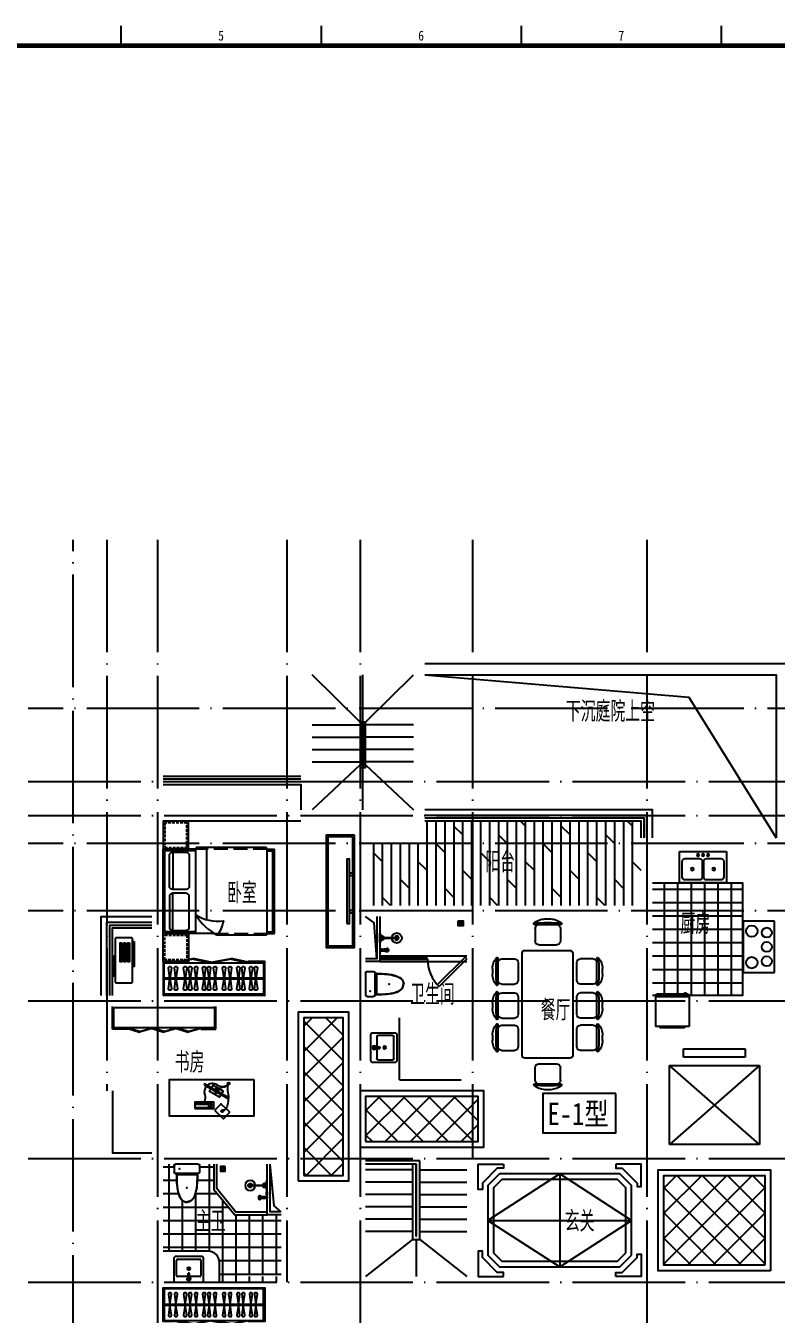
# Model space of a CAD drawing. Extents: x 921942 to 1159542, y -958603 to -790785.
# Drawn here: x 1114447 to 1127790, y -856001 to -833093 of the extents above; entities that cross this region are included whole.
import ezdxf
from ezdxf.enums import TextEntityAlignment as Align

# ---------------------------------------------------------------- set-up
doc = ezdxf.new("R2010")
doc.units = 0
doc.header["$LTSCALE"] = 1000
doc.header["$MEASUREMENT"] = 0
doc.linetypes.add('DASH', pattern=[0.35, 0.25, -0.1])
doc.linetypes.add('DOTE', pattern=[2.42, 2, -0.2, 0.02, -0.2])
doc.layers.get('0').update_dxf_attribs({"linetype": 'CONTINUOUS'})
for name, color, linetype in [('BALCONY', 6, 'CONTINUOUS'), ('DOTE', 1, 'DOTE'), ('PUB_TEXT', 7, 'CONTINUOUS'), ('STAIR', 2, 'CONTINUOUS'), ('TT', 7, 'CONTINUOUS'), ('WINDOW', 4, 'CONTINUOUS'), ('厨卫', 8, 'CONTINUOUS'), ('图框', 255, 'CONTINUOUS'), ('家具', 8, 'CONTINUOUS'), ('平面填充', 250, 'CONTINUOUS'), ('庭院', 94, 'CONTINUOUS'), ('看线', 2, 'CONTINUOUS'), ('空调', 8, 'CONTINUOUS'), ('管道', 8, 'CONTINUOUS'), ('造型墙', 55, 'CONTINUOUS'), ('阳台', 6, 'CONTINUOUS'), ('面积线', 3, 'CONTINUOUS')]:
    doc.layers.add(name, color=color, linetype=linetype)
doc.styles.get("Standard").update_dxf_attribs({"font": 'GBENOR', "bigfont": 'GBCBIG'})
doc.styles.add('TKZ1', font='SIMHEI.TTF', dxfattribs={"width": 0.7})
doc.styles.add('黑体', font='SIMHEI.TTF', dxfattribs={"width": 0.8})

# ---------------------------------------------------------------- blocks, each defined once
blk = doc.blocks.new('图框2')
at = {"layer": '图框', "color": 0}
for p, q in [((22650, 58900), (22650, 58400)), ((27688, 58900), (27688, 58400)), ((32725, 58900), (32725, 58400)), ((37762, 58900), (37762, 58400))]:
    blk.add_line(p, q, dxfattribs=at)
at = {"layer": '图框', "color": 0, "const_width": 120}
blk.add_lwpolyline([(83100, 58400), (2500, 58400), (2500, 1000), (83100, 1000)], close=True, dxfattribs=at)
at = {"layer": '图框', "color": 0, "style": 'TKZ1', "width": 0.85}
for s, p in [('5', (25169, 58650)), ('6', (30206, 58650)), ('7', (35244, 58650))]:
    blk.add_text(s, height=250, dxfattribs=at).set_placement(p, align=Align.MIDDLE)
blk = doc.blocks.new('sderg fhfgjghj')
at = {"layer": '家具'}
blk.add_line((934, 186), (934, 206), dxfattribs=at)
at = {"layer": '家具', "color": 8}
for p, q in [((-553, -83), (1212, -84)), ((-553, -103), (1212, -104))]:
    blk.add_line(p, q, dxfattribs=at)
at = {"layer": '家具'}
for points in [[(-388, 196), (-40, 259), (-39, 250), (-386, 187)], [(276, 196), (-40, 259), (-42, 250), (274, 187)], [(278, 196), (640, 259), (642, 249), (280, 186)], [(934, 196), (640, 259), (638, 249), (932, 186)]]:
    blk.add_lwpolyline(points, close=True, dxfattribs=at)
for points in [[(-390, 187), (-390, 207), (-573, 207), (-573, -393), (1232, -394), (1232, 206), (934, 206)], [(-388, 187), (934, 186), (1212, 186), (1212, -374), (-553, -373), (-553, 187), (-388, 187)]]:
    blk.add_lwpolyline(points, dxfattribs=at)
at = {"layer": '家具', "color": 8}
for points in [[(-479, -280), (-452, -93), (-479, 93, -0.459921), (-459, 117), (-445, 117, -0.459921), (-425, 93), (-452, -93), (-425, -280, -0.459921), (-445, -303), (-459, -303, -0.459921)], [(-372, -280), (-346, -93), (-372, 93, -0.459921), (-353, 117), (-338, 117, -0.459921), (-319, 93), (-346, -93), (-319, -280, -0.459921), (-338, -303), (-353, -303, -0.459921)], [(-209, -280), (-182, -93), (-209, 93, -0.459921), (-189, 117), (-175, 117, -0.459921), (-155, 93), (-182, -93), (-155, -280, -0.459921), (-175, -303), (-189, -303, -0.459921)], [(-120, -280), (-93, -93), (-120, 93, -0.459921), (-100, 117), (-86, 117, -0.459921), (-66, 93), (-93, -93), (-66, -280, -0.459921), (-86, -303), (-100, -303, -0.459921)], [(-13, -280), (13, -93), (-13, 93, -0.459921), (6, 117), (21, 117, -0.459921), (40, 93), (13, -93), (40, -280, -0.459921), (21, -303), (6, -303, -0.459921)], [(128, -280), (155, -93), (128, 93, -0.459921), (148, 117), (162, 117, -0.459921), (182, 93), (155, -93), (182, -280, -0.459921), (162, -303), (148, -303, -0.459921)], [(217, -280), (244, -93), (217, 93, -0.459921), (236, 117), (251, 117, -0.459921), (270, 93), (244, -93), (270, -280, -0.459921), (251, -303), (236, -303, -0.459921)], [(323, -280), (350, -93), (323, 93, -0.459921), (343, 117), (357, 117, -0.459921), (377, 93), (350, -93), (377, -280, -0.459921), (357, -303), (343, -303, -0.459921)], [(483, -280), (510, -93), (483, 93, -0.459921), (503, 117), (518, 117, -0.459921), (537, 93), (510, -93), (537, -280, -0.459921), (518, -303), (503, -303, -0.459921)], [(590, -280), (617, -93), (590, 93, -0.459921), (610, 117), (624, 117, -0.459921), (644, 93), (617, -93), (644, -280, -0.459921), (624, -303), (610, -303, -0.459921)], [(737, -280), (764, -93), (737, 93, -0.459921), (757, 117), (771, 117, -0.459921), (791, 93), (764, -93), (791, -280, -0.459921), (771, -303), (757, -303, -0.459921)], [(826, -280), (852, -93), (826, 93, -0.459921), (845, 117), (860, 117, -0.459921), (879, 93), (852, -93), (879, -280, -0.459921), (860, -303), (845, -303, -0.459921)], [(961, -280), (988, -93), (961, 93, -0.459921), (981, 117), (995, 117, -0.459921), (1015, 93), (988, -93), (1015, -280, -0.459921), (995, -303), (981, -303, -0.459921)], [(1049, -280), (1076, -93), (1049, 93, -0.459921), (1069, 117), (1083, 117, -0.459921), (1103, 93), (1076, -93), (1103, -280, -0.459921), (1083, -303), (1069, -303, -0.459921)]]:
    blk.add_lwpolyline(points, format="xyb", close=True, dxfattribs=at)
blk = doc.blocks.new('asfdgfhgfh')
at = {"layer": '厨卫', "lineweight": -3}
for p, q in [((-222, -50), (-222, -125)), ((-222, -72), (-192, -72)), ((-192, -50), (-192, -125)), ((-12, -37), (-12, -27)), ((4, -42), (4, -315)), ((14, -315), (14, -42)), ((31, -37), (31, -27))]:
    blk.add_line(p, q, dxfattribs=at)
at = {"layer": '厨卫', "color": 8}
for p, q in [((-6, -37), (-6, -27)), ((24, -34), (24, -27))]:
    blk.add_line(p, q, dxfattribs=at)
at = {"layer": '厨卫', "lineweight": -3}
for points in [[(-195, -40), (-195, -12), (-219, -12), (-219, -40)], [(-1, -27), (-46, -27), (-76, -22), (-76, -12)], [(-76, -12), (94, -12), (94, -22), (64, -27), (19, -27)], [(-19, -61), (-29, -61), (-29, -57), (-19, -57)], [(4, -82), (-19, -82), (-19, -37), (-6, -37)], [(24, -37), (37, -37), (37, -82), (14, -82)], [(37, -57), (47, -57), (47, -61), (37, -61)]]:
    blk.add_lwpolyline(points, dxfattribs=at)
for points in [[(-162, -12), (-162, -22), (-106, -22), (-106, -12)], [(40, -12), (40, -22), (-22, -22), (-22, -12)]]:
    blk.add_lwpolyline(points, close=True, dxfattribs=at)
at = {"layer": '厨卫', "color": 8}
for points in [[(4, -62), (-6, -62), (-6, -34), (-1, -34)], [(19, -34), (24, -34), (24, -62), (14, -62)]]:
    blk.add_lwpolyline(points, dxfattribs=at)
blk.add_lwpolyline([(19, -22), (19, -42), (-1, -42), (-1, -22)], close=True, dxfattribs=at)
for centre, radius in [((-207, -50), 15), ((-207, -99), 15), ((9, -315), 5)]:
    blk.add_circle(centre, radius, dxfattribs=at)
at = {"layer": '厨卫', "lineweight": -3}
blk.add_circle((9, -315), 89.5, dxfattribs=at)
for centre, start, end in [((-239, -119), 286.4181, 340.3267), ((-175, -119), 199.6733, 253.5819)]:
    blk.add_arc(centre, 17.7, start, end, dxfattribs=at)
at = {"layer": '厨卫', "color": 8}
for centre, radius, start, end in [((-207, -50), 17, 133.3359, 208.0725), ((-207, -99), 17, 151.9275, 28.0725), ((-207, -50), 17, 331.9275, 46.6641), ((9, -315), 35, 98.2132, 81.7868), ((9, -315), 9, 123.749, 56.251)]:
    blk.add_arc(centre, radius, start, end, dxfattribs=at)
at = {"layer": '厨卫', "lineweight": -3, "extrusion": (0, 0, -1)}
for centre, major_axis, ratio, start_param, end_param in [((-207, -147), (33.6, 0), 0.612909, -0.37962, 3.521213), ((-207, -138), (31.4, 0), 0.47884, -1.072899, 4.214492)]:
    blk.add_ellipse(centre, major_axis=major_axis, ratio=ratio, start_param=start_param, end_param=end_param, dxfattribs=at)
blk = doc.blocks.new('aswfdgdfh')
at = {"layer": '厨卫'}
blk.add_lwpolyline([(43, -43), (43, 43), (-43, 43), (-43, -43)], close=True, dxfattribs=at)
at = {"layer": '厨卫', "color": 8}
for points in [[(-33, 0), (-33, 1), (-17, 1), (-17, 0)], [(-24, 23), (-22, 24), (-11, 13), (-13, 12)], [(0, 33), (1, 33), (1, 17), (0, 17)], [(23, 24), (24, 22), (13, 11), (12, 13)], [(33, 0), (33, -1), (17, -1), (17, 0)], [(-23, -24), (-24, -22), (-13, -11), (-12, -13)], [(0, -33), (-1, -33), (-1, -17), (0, -17)], [(24, -23), (22, -24), (11, -13), (13, -12)]]:
    blk.add_lwpolyline(points, close=True, dxfattribs=at)
blk.add_circle((0, 0), 36.6, dxfattribs=at)
blk = doc.blocks.new('asfdgfh')
at = {"layer": '厨卫', "ltscale": 100}
for p, q in [((-266, -207, 0), (-266, -92, 0)), ((159, -67, 0), (-241, -67, 0)), ((145, -40, 0), (-228, -40, 0)), ((184, -207, 0), (184, -92, 0)), ((159, -232, 0), (-241, -232, 0))]:
    blk.add_line(p, q, dxfattribs=at)
for centre, radius, start, end in [((-241, -92, 0), 25, 90, 180), ((-241, -207, 0), 25, 180, 270), ((-261, -39, 0), 33.7, 303.6157, 10.847), ((178, -39, 0), 33.9, 169.3113, 235.1347), ((159, -92, 0), 25, 0, 90), ((159, -207, 0), 25, 270, 0)]:
    blk.add_arc(centre, radius, start, end, dxfattribs=at)
for points, knots in [([(-227, -33, 0), (-227, 85, 0), (-226, 243, 0), (-137, 424, 0), (-69, 441, 0), (-41, 448, 0)], [0, 0, 0, 0, 355.24272, 473.249847, 556.576042, 556.576042, 556.576042, 556.576042]), ([(-222, -41, 0), (-222, -2, 0), (-222, 29, 0), (-220, 90, 0), (-219, 121, 0), (-213, 182, 0), (-208, 213, 0), (-198, 258, 0), (-194, 273, 0), (-187, 296, 0), (-184, 303, 0), (-180, 315, 0), (-179, 319, 0), (-176, 326, 0), (-174, 330, 0), (-170, 341, 0), (-167, 348, 0), (-160, 363, 0), (-156, 369, 0), (-148, 382, 0), (-143, 389, 0), (-134, 400, 0), (-129, 405, 0), (-121, 412, 0), (-118, 414, 0), (-112, 418, 0), (-109, 420, 0), (-102, 423, 0), (-99, 425, 0), (-92, 428, 0), (-89, 429, 0), (-78, 433, 0), (-71, 435, 0), (-56, 440, 0), (-48, 441, 0), (-40, 443, 0)], [0, 0, 0, 0, 92.762674, 92.762674, 185.525347, 185.525347, 278.288021, 278.288021, 324.669358, 324.669358, 347.860026, 347.860026, 359.45536, 359.45536, 371.050694, 371.050694, 394.241363, 394.241363, 417.432031, 417.432031, 440.6227, 440.6227, 463.813368, 463.813368, 475.408702, 475.408702, 487.004036, 487.004036, 498.599371, 498.599371, 510.194705, 510.194705, 533.385373, 533.385373, 556.576042, 556.576042, 556.576042, 556.576042]), ([(140, -40, 0), (140, -2, 0), (139, 29, 0), (138, 90, 0), (136, 121, 0), (130, 182, 0), (125, 213, 0), (115, 258, 0), (111, 273, 0), (104, 296, 0), (101, 303, 0), (97, 315, 0), (96, 319, 0), (93, 326, 0), (92, 330, 0), (87, 341, 0), (84, 348, 0), (77, 363, 0), (73, 369, 0), (65, 382, 0), (61, 389, 0), (51, 400, 0), (46, 405, 0), (38, 412, 0), (35, 414, 0), (29, 418, 0), (26, 420, 0), (20, 423, 0), (16, 425, 0), (10, 428, 0), (6, 429, 0), (-4, 433, 0), (-12, 435, 0), (-27, 440, 0), (-35, 441, 0), (-43, 443, 0)], [0, 0, 0, 0, 92.762674, 92.762674, 185.525347, 185.525347, 278.288021, 278.288021, 324.669358, 324.669358, 347.860026, 347.860026, 359.45536, 359.45536, 371.050694, 371.050694, 394.241363, 394.241363, 417.432031, 417.432031, 440.6227, 440.6227, 463.813368, 463.813368, 475.408702, 475.408702, 487.004036, 487.004036, 498.599371, 498.599371, 510.194705, 510.194705, 533.385373, 533.385373, 556.576042, 556.576042, 556.576042, 556.576042]), ([(145, -33, 0), (144, 85, 0), (143, 243, 0), (54, 424, 0), (-13, 441, 0), (-41, 448, 0)], [0, 0, 0, 0, 355.24272, 473.249847, 556.576042, 556.576042, 556.576042, 556.576042])]:
    blk.add_open_spline(points, degree=3, knots=knots, dxfattribs=at)
at = {"layer": '厨卫'}
for p in [(-42, 189, 0), (-171, -149, 0)]:
    blk.add_point(p, dxfattribs=at)
blk = doc.blocks.new('dfdsf')
at = {"layer": '家具'}
for p, q in [((-6119, -27345), (-6119, -27726)), ((-5626, -27307), (-6081, -27307)), ((-5588, -27726), (-5588, -27345)), ((-6081, -27765), (-5626, -27765))]:
    blk.add_line(p, q, dxfattribs=at)
at = {"layer": '家具', "color": 8}
for p, q in [((-6068, -27695), (-6068, -27428)), ((-6049, -27409), (-5869, -27409)), ((-5872, -27364), (-5886, -27364)), ((-5867, -27351), (-5876, -27341)), ((-5867, -27377), (-5876, -27387)), ((-5870, -27392), (-5866, -27466)), ((-5866, -27466), (-5841, -27466)), ((-5854, -27345), (-5854, -27332)), ((-5854, -27383), (-5854, -27396)), ((-5837, -27392), (-5841, -27466)), ((-5831, -27341), (-5840, -27350)), ((-5831, -27387), (-5840, -27377)), ((-5838, -27409), (-5658, -27409)), ((-5835, -27364), (-5821, -27364)), ((-5639, -27428), (-5639, -27695)), ((-5658, -27714), (-6049, -27714))]:
    blk.add_line(p, q, dxfattribs=at)
for centre, radius in [((-5854, -27364), 32.3), ((-5854, -27364), 18.8), ((-5855, -27549), 25.4), ((-5855, -27549), 16)]:
    blk.add_circle(centre, radius, dxfattribs=at)
at = {"layer": '家具'}
for centre, start, end in [((-6081, -27345), 90, 180), ((-5626, -27345), 0, 90), ((-6081, -27726), 180, 270), ((-5626, -27726), 270, 0)]:
    blk.add_arc(centre, 38.1, start, end, dxfattribs=at)
at = {"layer": '家具', "color": 8}
for centre, start, end in [((-6049, -27428), 90, 180), ((-5658, -27428), 0, 90), ((-6049, -27695), 180, 270), ((-5658, -27695), 270, 0)]:
    blk.add_arc(centre, 19.1, start, end, dxfattribs=at)
blk = doc.blocks.new('dgfgf')
at = {"layer": '家具'}
blk.add_lwpolyline([(7597, -62676), (7147, -62676), (7147, -63176), (7597, -63176), (7597, -62676), (7517, -62676)], dxfattribs=at)
at = {"layer": '家具', "color": 251, "linetype": 'DASH', "ltscale": 0.2}
blk.add_lwpolyline([(7567, -62706), (7177, -62706), (7177, -63146), (7567, -63146)], close=True, dxfattribs=at)
blk = doc.blocks.new('A$C72813290')
at = {"layer": '家具'}
for p, q in [((579, 2000), (0, 2000)), ((0, 500), (0, 2000)), ((30, 530), (30, 1970)), ((579, 1970), (30, 1970)), ((170, 1945), (170, 1283)), ((579, 500), (579, 2010)), ((1830, 2030), (599, 2030)), ((779, 753), (779, 2030)), ((1850, 500), (1850, 2000)), ((1850, 2000), (1980, 2000)), ((1850, 1970), (1950, 1970)), ((1950, 530), (1950, 1970)), ((1980, 500), (1980, 2000)), ((170, 555), (170, 1217)), ((912, 500), (0, 500)), ((579, 530), (30, 530)), ((1830, 470), (967, 470)), ((1850, 530), (1950, 530)), ((1850, 500), (1980, 500))]:
    blk.add_line(p, q, dxfattribs=at)
at = {"layer": '家具', "linetype": 'DASH'}
for p, q in [((1850, 2000), (579, 2000)), ((912, 500), (1850, 500))]:
    blk.add_line(p, q, dxfattribs=at)
at = {"layer": '家具'}
for points in [[(170, 1945), (405, 1945, -0.414214), (465, 1885), (465, 1343, -0.414214), (405, 1283), (170, 1283, -0.414214), (110, 1343), (110, 1885, -0.414214)], [(170, 555), (405, 555, 0.414214), (465, 615), (465, 1157, 0.414214), (405, 1217), (170, 1217, 0.414214), (110, 1157), (110, 615, 0.414214)]]:
    blk.add_lwpolyline(points, format="xyb", close=True, dxfattribs=at)
blk.add_lwpolyline([(579, 833, 0.180302), (1071, 725, -0.088637), (967, 470, 28871.271551)], format="xyb", dxfattribs=at)
for centre, radius, start, end in [((599, 2010), 20, 90, 180), ((1819, 2001), 30.7, 357.6884, 69.6917), ((1392, 1313), 944, 210.6075, 243.2773), ((1819, 499), 30.7, 290.3566, 2.3152)]:
    blk.add_arc(centre, radius, start, end, dxfattribs=at)
blk.add_blockref('dgfgf', (-7147, 65176), dxfattribs=at)
at = {"layer": '家具', "xscale": -1, "rotation": 180}
blk.add_blockref('dgfgf', (-7147, -62676), dxfattribs=at)
blk = doc.blocks.new('A$C2FB07499')
at = {"layer": '家具', "ltscale": 0.5}
blk.add_lwpolyline([(500, 0), (0, 0), (0, 2000), (500, 2000)], close=True, dxfattribs=at)
at = {"layer": '家具', "color": 251, "ltscale": 40}
for points in [[(470, 30), (30, 30), (30, 1970), (470, 1970)], [(368, 1572), (415, 1572), (415, 428), (368, 428)], [(415, 1381), (480, 1381), (480, 1343), (415, 1343)], [(415, 717), (480, 717), (480, 679), (415, 679)]]:
    blk.add_lwpolyline(points, close=True, dxfattribs=at)
blk = doc.blocks.new('DR2045')
at = {"color": 0, "linetype": 'ByBlock'}
for p, q in [((0, 0), (-1.06, -1.06)), ((0, 0), (16.97, -16.97)), ((-1.06, -1.06), (15.91, -18.03))]:
    blk.add_line(p, q, dxfattribs=at)
blk.add_arc((0, 0), 24, 270, 315, dxfattribs=at)
blk = doc.blocks.new('A$C6F030B8F')
for p, q in [((93, 1709), (553, 1709)), ((98, 1641), (98, 1416)), ((273, 1809), (373, 1809)), ((548, 1641), (548, 1416)), ((701, 1709), (1161, 1709)), ((706, 1641), (706, 1416)), ((882, 1809), (981, 1809)), ((1156, 1641), (1156, 1416)), ((1274, 1709), (1734, 1709)), ((1279, 1641), (1279, 1416)), ((1454, 1809), (1553, 1809)), ((1729, 1641), (1729, 1416)), ((-50, 1229), (-50, 429)), ((1816, 1279), (0, 1279)), ((166, 1349), (481, 1349)), ((774, 1349), (1089, 1349)), ((1346, 1349), (1661, 1349)), ((1866, 429), (1866, 1229)), ((-510, 1055), (-510, 595)), ((-442, 1050), (-217, 1050)), ((-150, 982), (-150, 667)), ((1965, 982), (1965, 667)), ((2258, 1050), (2033, 1050)), ((2325, 1055), (2325, 595)), ((-610, 875), (-610, 775)), ((2425, 875), (2425, 775)), ((-442, 600), (-217, 600)), ((2258, 600), (2033, 600)), ((0, 379), (1816, 379)), ((98, 17), (98, 242)), ((481, 310), (166, 310)), ((548, 17), (548, 242)), ((706, 17), (706, 242)), ((1089, 310), (774, 310)), ((1156, 17), (1156, 242)), ((1279, 17), (1279, 242)), ((1661, 310), (1346, 310)), ((1729, 17), (1729, 242)), ((553, -50), (93, -50)), ((373, -150), (273, -150)), ((1161, -50), (701, -50)), ((981, -150), (882, -150)), ((1734, -50), (1274, -50)), ((1553, -150), (1454, -150))]:
    blk.add_line(p, q)
for centre, radius, start, end in [((84, 1725), 10, 130.7265, 202.67), ((93, 1729), 20, 202.67, 270), ((283, 1493), 316, 91.7651, 130.7265), ((323, -969), 2713, 84.8023, 95.1977), ((166, 1641), 67.5, 90, 180), ((363, 1493), 316, 49.2735, 88.2349), ((481, 1641), 67.5, 0, 90), ((553, 1729), 20, 270, 337.33), ((562, 1725), 10, 337.33, 49.2735), ((692, 1725), 10, 130.7265, 202.67), ((701, 1729), 20, 202.67, 270), ((892, 1493), 316, 91.7651, 130.7265), ((931, -969), 2713, 84.8023, 95.1977), ((774, 1641), 67.5, 90, 180), ((971, 1493), 316, 49.2735, 88.2349), ((1089, 1641), 67.5, 0, 90), ((1161, 1729), 20, 270, 337.33), ((1171, 1725), 10, 337.33, 49.2735), ((1265, 1725), 10, 130.7265, 202.67), ((1274, 1729), 20, 202.67, 270), ((1464, 1493), 316, 91.7651, 130.7265), ((1504, -969), 2713, 84.8023, 95.1977), ((1346, 1641), 67.5, 90, 180), ((1544, 1493), 316, 49.2735, 88.2349), ((1661, 1641), 67.5, 0, 90), ((1734, 1729), 20, 270, 337.33), ((1743, 1725), 10, 337.33, 49.2735), ((166, 1416), 67.5, 180, 270), ((481, 1416), 67.5, 270, 0), ((774, 1416), 67.5, 180, 270), ((1089, 1416), 67.5, 270, 0), ((1346, 1416), 67.5, 180, 270), ((1661, 1416), 67.5, 270, 0), ((0, 1229), 50, 90, 180), ((1816, 1229), 50, 0, 90), ((-294, 865), 316, 139.2735, 178.2349), ((2168, 825), 2713, 174.8023, 185.1977), ((-526, 1064), 10, 67.33, 139.2735), ((-530, 1055), 20, 0, 67.33), ((-442, 982), 67.5, 90, 180), ((-217, 982), 67.5, 0, 90), ((2033, 982), 67.5, 90, 180), ((2258, 982), 67.5, 0, 90), ((2345, 1055), 20, 112.67, 180), ((2341, 1064), 10, 40.7265, 112.67), ((2110, 865), 316, 1.7651, 40.7265), ((-353, 825), 2713, 354.8023, 5.1977), ((-294, 785), 316, 181.7651, 220.7265), ((2110, 785), 316, 319.2735, 358.2349), ((-526, 586), 10, 220.7265, 292.67), ((-530, 595), 20, 292.67, 0), ((-442, 667), 67.5, 180, 270), ((-217, 667), 67.5, 270, 0), ((2033, 667), 67.5, 180, 270), ((2258, 667), 67.5, 270, 0), ((2345, 595), 20, 180, 247.33), ((2341, 586), 10, 247.33, 319.2735), ((0, 429), 50, 180, 270), ((166, 242), 67.5, 90, 180), ((481, 242), 67.5, 0, 90), ((774, 242), 67.5, 90, 180), ((1089, 242), 67.5, 0, 90), ((1346, 242), 67.5, 90, 180), ((1661, 242), 67.5, 0, 90), ((1816, 429), 50, 270, 0), ((166, 17), 67.5, 180, 270), ((481, 17), 67.5, 270, 0), ((774, 17), 67.5, 180, 270), ((1089, 17), 67.5, 270, 0), ((1346, 17), 67.5, 180, 270), ((1661, 17), 67.5, 270, 0), ((84, -66), 10, 157.33, 229.2735), ((93, -70), 20, 90, 157.33), ((283, 165), 316, 229.2735, 268.2349), ((323, 2628), 2713, 264.8023, 275.1977), ((363, 165), 316, 271.7651, 310.7265), ((553, -70), 20, 22.67, 90), ((562, -66), 10, 310.7265, 22.67), ((692, -66), 10, 157.33, 229.2735), ((701, -70), 20, 90, 157.33), ((892, 165), 316, 229.2735, 268.2349), ((931, 2628), 2713, 264.8023, 275.1977), ((971, 165), 316, 271.7651, 310.7265), ((1161, -70), 20, 22.67, 90), ((1171, -66), 10, 310.7265, 22.67), ((1274, -70), 20, 90, 157.33), ((1265, -66), 10, 157.33, 229.2735), ((1464, 165), 316, 229.2735, 268.2349), ((1504, 2628), 2713, 264.8023, 275.1977), ((1544, 165), 316, 271.7651, 310.7265), ((1734, -70), 20, 22.67, 90), ((1743, -66), 10, 310.7265, 22.67)]:
    blk.add_arc(centre, radius, start, end)
blk = doc.blocks.new('aswqdfrsgfh')
at = {"layer": '厨卫', "linetype": 'ByBlock'}
for p, q in [((-513, 299), (-513, -260)), ((401, 299), (-513, 299)), ((401, -260), (401, 299)), ((-513, -260), (401, -260))]:
    blk.add_line(p, q, dxfattribs=at)
for centre, radius in [((-310, 159), 88.9), ((-56, 159), 88.9), ((198, 159), 88.9), ((-336, -108), 102), ((223, -108), 102)]:
    blk.add_circle(centre, radius, dxfattribs=at)
blk = doc.blocks.new('wasfsdgdfh')
at = {"layer": '厨卫', "linetype": 'ByBlock'}
for p, q in [((-317, 406), (241, 406)), ((-317, -432), (-317, 406)), ((-190, 51), (-190, 305)), ((-140, 356), (140, 356)), ((190, 305), (190, 51)), ((241, 406), (241, -432)), ((140, 0), (-140, 0)), ((-190, -330), (-190, -76)), ((-140, -25), (140, -25)), ((190, -76), (190, -330)), ((241, -432), (-317, -432)), ((140, -381), (-140, -381))]:
    blk.add_line(p, q, dxfattribs=at)
at = {"layer": '厨卫', "linetype": 'ByBlock', "extrusion": (0, 0, -1)}
for centre, major_axis, start_param, end_param in [((-140, 305), (0.1, 50.8), 4.711206, 6.282002), ((140, 305), (-0.1, 50.8), 0.001187, 1.571983), ((-254, 76), (-13.5, 13.5), 3.926991, 10.210176), ((-254, -13), (-13.5, 13.5), 3.926991, 10.210176), ((-140, 51), (-0.1, 50.8), 3.142779, 4.713576), ((0, 178), (-18, 18), 3.926991, 10.210176), ((140, 51), (0.1, 50.8), 1.569613, 3.140409), ((-254, -102), (-13.5, 13.5), 3.926991, 10.210176), ((-140, -76), (0.1, 50.8), 4.711206, 6.282002), ((0, -203), (-18, 18), 3.926991, 10.210176), ((140, -76), (-0.1, 50.8), 0.001187, 1.571983), ((-140, -330), (-0.1, 50.8), 3.142779, 4.713576), ((140, -330), (0.1, 50.8), 1.569613, 3.140409)]:
    blk.add_ellipse(centre, major_axis=major_axis, ratio=1, start_param=start_param, end_param=end_param, dxfattribs=at)
blk = doc.blocks.new('safdgfhgj')
at = {"layer": '家具'}
for p, q in [((-827, -219), (-827, 181)), ((990, 161), (-807, 161)), ((-807, -219), (-807, 161)), ((990, -219), (990, 181)), ((1010, -219), (1010, 181)), ((-556, -219), (-827, -219)), ((-556, -199), (-807, -199)), ((-556, -199), (-556, -219)), ((742, -199), (-556, -199)), ((742, -219), (1010, -219))]:
    blk.add_line(p, q, dxfattribs=at)
for points in [[(-556, -209), (-347, -272), (-345, -262), (-554, -199)], [(-124, -209), (-347, -272), (-348, -262), (-125, -199)], [(-124, -209), (86, -272), (88, -262), (-122, -199)], [(309, -209), (86, -272), (84, -262), (307, -199)], [(309, -209), (519, -272), (520, -262), (311, -199)], [(742, -209), (519, -272), (517, -262), (740, -199)]]:
    blk.add_lwpolyline(points, close=True, dxfattribs=at)
blk.add_lwpolyline([(990, -199), (742, -199), (742, -219)], dxfattribs=at)
blk = doc.blocks.new('空调机')
at = {"layer": '空调', "color": 8}
for p, q in [((2416486, -275315), (2416486, -275325)), ((2416849, -275305), (2416496, -275305)), ((2416859, -275325), (2416859, -275315))]:
    blk.add_line(p, q, dxfattribs=at)
blk.add_lwpolyline([(2416186, -275325), (2416946, -275325, -0.414214), (2416966, -275345), (2416966, -275615, -0.414214), (2416946, -275635), (2416186, -275635, -0.414214), (2416166, -275615), (2416166, -275345, -0.414214)], format="xyb", close=True, dxfattribs=at)
for points in [[(2416256, -275445), (2416592, -275445), (2416592, -275416), (2416256, -275416)], [(2416256, -275511), (2416592, -275511), (2416592, -275482), (2416256, -275482)], [(2416256, -275577), (2416592, -275577), (2416592, -275548), (2416256, -275548)], [(2416235, -275664), (2416675, -275664), (2416675, -275649), (2416235, -275649)]]:
    blk.add_lwpolyline(points, close=True, dxfattribs=at)
for centre, start, end in [((2416496, -275315), 90, 180), ((2416849, -275315), 0, 90)]:
    blk.add_arc(centre, 10, start, end, dxfattribs=at)
blk = doc.blocks.new('monitor')
at = {"layer": '家具'}
for p, q in [((1213982, -498635), (1213982, -498650)), ((1214012, -498635), (1214012, -498650))]:
    blk.add_line(p, q, dxfattribs=at)
for points in [[(1213797, -498665), (1214197, -498665), (1214197, -498650), (1213797, -498650)], [(1213982, -498635), (1214012, -498635), (1214012, -498620), (1213982, -498620)], [(1213987, -498635), (1214007, -498635), (1214007, -498650), (1213987, -498650)]]:
    blk.add_lwpolyline(points, close=True, dxfattribs=at)
for points in [[(1214082, -498650), (1214082, -498605), (1213912, -498605), (1213912, -498650)], [(1214082, -498665), (1214082, -498710), (1213912, -498710), (1213912, -498665)]]:
    blk.add_lwpolyline(points, dxfattribs=at)
for start, end in [(120, 180), (210, 330), (0, 60)]:
    blk.add_arc((1213997, -498650), 30, start, end, dxfattribs=at)
blk = doc.blocks.new('keyborad')
at = {"layer": '家具'}
for points in [[(1214046, -499984), (1214325, -499984), (1214325, -499891), (1214046, -499891)], [(1214055, -499905), (1214247, -499905), (1214247, -499912), (1214055, -499912)], [(1214252, -499905), (1214283, -499905), (1214283, -499912), (1214252, -499912)], [(1214055, -499920), (1214247, -499920), (1214247, -499977), (1214055, -499977)], [(1214252, -499920), (1214283, -499920), (1214283, -499962), (1214252, -499962)], [(1214287, -499920), (1214318, -499920), (1214318, -499977), (1214287, -499977)]]:
    blk.add_lwpolyline(points, close=True, dxfattribs=at)
blk = doc.blocks.new('com')
at = {"layer": '家具'}
for p, q in [((1214280, -499611), (1214282, -499613)), ((1214281, -499613), (1214289, -499632))]:
    blk.add_line(p, q, dxfattribs=at)
blk.add_lwpolyline([(1214292, -499741), (1214398, -499630, 0.414214), (1214398, -499611), (1214320, -499536, 0.414214), (1214301, -499537), (1214195, -499647, 0.414214), (1214195, -499666), (1214273, -499741, 0.414214)], format="xyb", close=True, dxfattribs=at)
for points in [[(1213891, -499544, -0.353754), (1213926, -499692, 0.387634), (1213919, -499858, 0.387634)], [(1213891, -499544, -0.222136), (1213950, -499639, 0.247528), (1214002, -499714, 1.194978)], [(1213891, -499544, 0.157264), (1213998, -499559, -0.115899), (1214201, -499561, -0.228917), (1214276, -499604, 0.669925)], [(1214288, -499653, -0.102482), (1214276, -499632, -0.140335), (1214276, -499620, -0.497592), (1214290, -499614, 0.497592)], [(1214305, -499645, 0.102482), (1214298, -499623, 0.140335), (1214290, -499614, 0.497592), (1214276, -499620, -0.497592)], [(1214305, -499645, -0.825627), (1214288, -499653, -4.21376)], [(1213930, -499869, 0.285337), (1214057, -499894, -0.150591), (1214161, -499902)]]:
    blk.add_lwpolyline(points, format="xyb", dxfattribs=at)
blk.add_lwpolyline([(1214276, -499605), (1214279, -499611), (1214281, -499610), (1214277, -499604)], close=True, dxfattribs=at)
blk.add_circle((1213891, -499544), 15, dxfattribs=at)
blk.add_arc((1214283, -499617), 17, 248.1471, 338.0484, dxfattribs=at)
at = {"layer": '家具', "rotation": 59.99999999993759}
blk.add_blockref('monitor', (175155, -1301750), dxfattribs=at)
at = {"layer": '看线', "rotation": 90}
blk.add_blockref('keyborad', (714270, -1714087), dxfattribs=at)
blk = doc.blocks.new('A$C0C200289')
at = {"layer": '家具'}
for p, q in [((-150, 72), (-150, 597)), ((600, 597), (-150, 597)), ((500, 623), (-48, 623)), ((-48, 613), (-48, 623)), ((500, 613), (-48, 613)), ((500, 613), (500, 623)), ((600, 72), (600, 597)), ((-144, 72), (-150, 72)), ((-150, 53), (-150, 62)), ((-144, 62), (-150, 62)), ((-144, 62), (-144, 72)), ((568, 22), (-118, 22)), ((499, 22), (499, 0)), ((535, 22), (535, 0)), ((594, 62), (594, 72)), ((594, 72), (600, 72)), ((594, 62), (600, 62)), ((600, 53), (600, 62)), ((499, 0), (535, 0))]:
    blk.add_line(p, q, dxfattribs=at)
at = {"layer": '家具', "color": 251}
for p, q in [((594, 72), (-144, 72)), ((594, 62), (-144, 62))]:
    blk.add_line(p, q, dxfattribs=at)
at = {"layer": '家具'}
for centre, start, end in [((-118, 53), 180, 270), ((568, 53), 270, 0)]:
    blk.add_arc(centre, 31.5, start, end, dxfattribs=at)

msp = doc.modelspace()

# ---------------------------------------------------------------- hatches: boundary and pattern name
at = {"layer": '平面填充'}
h = msp.add_hatch(dxfattribs=at)
h.set_pattern_fill('DOLMIT', color=256, scale=200, angle=90, style=0)
h.set_pattern_definition([(90, (-163166, 47384.81), (-158.748412, 1e-14), []), (135, (-163166, 47384.8), (-317.49661, -317.49661), [224.50425, -449.008])])
h.paths.add_polyline_path([(1122390, -847632), (1120490, -847632), (1120490, -848732), (1120940, -848732), (1121840, -848732), (1122390, -848732)])
h.paths.add_polyline_path([(1125390, -847632), (1122390, -847632), (1122390, -848732), (1122740, -848732), (1125140, -848732), (1125390, -848732)])
h.paths.add_polyline_path([(1125390, -847232), (1122390, -847232), (1122390, -847632), (1125390, -847632), (1125390, -847532)])
h.paths.add_polyline_path([(1122390, -847232), (1121540, -847232), (1121540, -847632), (1122390, -847632)])
h.paths.add_polyline_path([(1120769, -848052), (1121106, -848052), (1121106, -847610), (1120769, -847610)], flags=9)
h.paths.add_polyline_path([(1122573, -848267), (1123217, -848267), (1123217, -847708), (1122573, -847708)], flags=24)
h = msp.add_hatch(dxfattribs=at)
h.set_pattern_fill('NET', color=256, scale=75, style=0)
h.set_pattern_definition([(0, (-163166, 47384.81), (0, 238.125), []), (90, (-163166, 47384.81), (-238.125, 1e-14), [])])
edge = h.paths.add_edge_path()
edge.add_line((1127190, -848832), (1125590, -848832))
edge.add_line((1125590, -848832), (1125590, -849132))
edge.add_line((1125590, -849132), (1125590, -850132))
edge.add_line((1125590, -850132), (1125590, -850332))
edge.add_line((1125590, -850332), (1125642, -850332))
edge.add_ellipse((1125666, -850342), major_axis=(0, 31.5), ratio=0.8, start_angle=360, end_angle=430.2864, ccw=False)
edge.add_line((1125666, -850311), (1126160, -850311))
edge.add_line((1126160, -850311), (1126160, -850289))
edge.add_line((1126160, -850289), (1126189, -850289))
edge.add_line((1126189, -850289), (1126189, -850311))
edge.add_line((1126189, -850311), (1126216, -850311))
edge.add_ellipse((1126216, -850342), major_axis=(0, 31.5), ratio=0.8, start_angle=289.7136, end_angle=360, ccw=False)
edge.add_line((1126239, -850332), (1127190, -850332))
edge.add_line((1127190, -850332), (1127190, -848832))
h.paths.add_polyline_path([(1127190, -848332), (1125590, -848332), (1125590, -848832), (1127190, -848832)])
h.paths.add_polyline_path([(1125547, -849777), (1125547, -848887), (1125997, -848887), (1125997, -849777)], flags=9)
h.paths.add_polyline_path([(1126010, -849355), (1126689, -849355), (1126689, -848814), (1126010, -848814)], flags=9)
h = msp.add_hatch(dxfattribs=at)
h.set_pattern_fill('NET', color=256, scale=100, angle=45, style=0)
h.set_pattern_definition([(45, (464772.54, -282833.86), (-224.5064, 224.5064), []), (135, (464772.54, -282833.86), (-224.5064, -224.5064), [])])
h.paths.add_polyline_path([(1119390, -853532), (1120090, -853532), (1120090, -850732), (1119390, -850732)])
h = msp.add_hatch(dxfattribs=at)
h.set_pattern_fill('NET', color=256, scale=100, angle=45, style=0)
h.set_pattern_definition([(45, (295439.77, -78498.5), (-224.5064, 224.5064), []), (135, (295439.77, -78498.5), (-224.5064, -224.5064), [])])
h.paths.add_polyline_path([(1120490, -852932), (1122490, -852932), (1122490, -852132), (1120490, -852132)])
h = msp.add_hatch(dxfattribs=at)
h.set_pattern_fill('NET', color=256, scale=75, style=0)
h.set_pattern_definition([(0, (464772.54, -282833.86), (0, 238.125), []), (90, (464772.54, -282833.86), (-238.125, 1e-14), [])])
edge = h.paths.add_edge_path()
edge.add_line((1118990, -854533), (1118990, -854232))
edge.add_line((1118990, -854232), (1118740, -854232))
edge.add_line((1118740, -854232), (1118165, -854232))
edge.add_line((1118165, -854232), (1117790, -853782))
edge.add_line((1117790, -853782), (1117790, -853332))
edge.add_line((1117790, -853332), (1117512, -853332))
edge.add_arc((1117512, -853357), 25, 0, 90, ccw=False)
edge.add_line((1117537, -853357), (1117537, -853472))
edge.add_arc((1117512, -853472), 25, -90, 0, ccw=False)
edge.add_arc((1117531, -853525), 33.9, 124.8653, 190.6887)
edge.add_spline(control_points=[(1117498, -853531), (1117497, -853649), (1117497, -853806), (1117407, -853988), (1117340, -854005), (1117312, -854012)], knot_values=[0, 0, 0, 0, 355.24272, 473.249847, 556.576042, 556.576042, 556.576042, 556.576042], degree=3, periodic=0)
edge.add_spline(control_points=[(1117312, -854012), (1117284, -854005), (1117216, -853988), (1117127, -853806), (1117126, -853649), (1117126, -853531)], knot_values=[0, 0, 0, 0, 83.326195, 201.333322, 556.576042, 556.576042, 556.576042, 556.576042], degree=3, periodic=0)
edge.add_arc((1117093, -853525), 33.7, 349.153, 415.5214)
edge.add_arc((1117112, -853472), 25, 180, 269.8178, ccw=False)
edge.add_line((1117087, -853472), (1117087, -853357))
edge.add_arc((1117112, -853357), 25, 90, 180, ccw=False)
edge.add_line((1117112, -853332), (1116890, -853332))
edge.add_line((1116890, -853332), (1116890, -853932))
edge.add_line((1116890, -853932), (1116890, -854332))
edge.add_line((1116890, -854332), (1116890, -854882))
edge.add_line((1116890, -854882), (1117690, -854882))
edge.add_arc((1117690, -855082), 200, 0, 90, ccw=False)
edge.add_line((1117890, -855082), (1117890, -855432))
edge.add_line((1117890, -855432), (1118990, -855432))
edge.add_line((1118990, -855432), (1118990, -855332))
edge.add_line((1118990, -855332), (1118260, -855332))
edge.add_line((1118260, -855332), (1118260, -855292))
edge.add_line((1118260, -855292), (1118260, -855292))
edge.add_arc((1119040, -855312), 780, 93.6753, 178.5307, ccw=False)
edge = h.paths.add_edge_path()
edge.add_line((1118990, -855292), (1118990, -854533))
edge.add_arc((1119040, -855312), 780, 93.6753, 178.5307)
edge.add_line((1118260, -855292), (1118990, -855292))
h = msp.add_hatch(dxfattribs=at)
h.set_pattern_fill('NET', color=256, scale=100, angle=45, style=0)
h.set_pattern_definition([(45, (465072.54, -282833.86), (-224.5064, 224.5064), []), (135, (465072.54, -282833.86), (-224.5064, -224.5064), [])])
h.paths.add_polyline_path([(1127590, -855132), (1125790, -855132), (1125790, -853532), (1127590, -853532)])

# ---------------------------------------------------------------- linework, layer by layer
at = {"layer": 'BALCONY', "color": 8}
for points in [[(1125590, -847532), (1125590, -847032), (1121540, -847032)], [(1125390, -847532), (1125390, -847232), (1121540, -847232)], [(1115790, -850332), (1115790, -848932), (1116690, -848932)], [(1115990, -850332), (1115990, -849132), (1116690, -849132)]]:
    msp.add_lwpolyline(points, dxfattribs=at)
at = {"layer": 'BALCONY'}
for points in [[(1125490, -847532), (1125490, -847132), (1121540, -847132)], [(1125440, -847532), (1125440, -847182), (1121540, -847182)], [(1115890, -850332), (1115890, -849032), (1116690, -849032)], [(1115940, -850332), (1115940, -849082), (1116690, -849082)]]:
    msp.add_lwpolyline(points, dxfattribs=at)
at = {"layer": 'DOTE', "linetype": 'DOTE'}
for p, q in [((1115290, -866632), (1115290, -842232)), ((1115890, -842232), (1115890, -852032)), ((1116790, -842232), (1116790, -866632)), ((1119090, -842232), (1119090, -855432)), ((1120390, -842232), (1120390, -866632)), ((1122390, -842232), (1122390, -853232)), ((1125490, -842232), (1125490, -866632)), ((1144152, -845232), (1114490, -845232)), ((1114490, -846532), (1144152, -846532)), ((1114490, -847132), (1144152, -847132)), ((1144152, -847632), (1114490, -847632)), ((1144152, -848832), (1114490, -848832)), ((1114490, -850432), (1144152, -850432)), ((1114490, -853232), (1144152, -853232)), ((1114490, -855432), (1144152, -855432))]:
    msp.add_line(p, q, dxfattribs=at)
at = {"layer": 'PUB_TEXT'}
msp.add_lwpolyline([(1124939, -852078), (1123639, -852078), (1123639, -852778), (1124939, -852778)], close=True, dxfattribs=at)
at = {"layer": 'STAIR'}
for p, q in [((1120390, -845472), (1119540, -844632)), ((1120440, -845472), (1120440, -844632)), ((1120490, -845472), (1121340, -844632)), ((1119540, -845522), (1120390, -845522)), ((1121340, -845522), (1120490, -845522)), ((1119540, -845742), (1120390, -845742)), ((1121340, -845742), (1120490, -845742)), ((1119540, -845962), (1120390, -845962)), ((1121340, -845962), (1120490, -845962)), ((1119540, -846182), (1120390, -846182)), ((1120390, -846232), (1119540, -847032)), ((1121340, -846182), (1120490, -846182)), ((1120490, -846232), (1121340, -847032)), ((1120440, -847032), (1120440, -846282)), ((1126140, -851432), (1126140, -851282)), ((1126140, -851282), (1127240, -851282)), ((1127240, -851282), (1127240, -851432)), ((1127240, -851432), (1126140, -851432)), ((1125890, -852982), (1125890, -851582)), ((1125890, -851582), (1127490, -851582)), ((1127490, -851582), (1125890, -852982)), ((1127490, -852982), (1125890, -851582)), ((1127490, -851582), (1127490, -852982)), ((1127490, -852982), (1125890, -852982)), ((1121325, -853432), (1120490, -853432)), ((1121455, -853432), (1122290, -853432)), ((1121325, -853652), (1120490, -853652)), ((1121455, -853652), (1122290, -853652)), ((1121325, -853872), (1120490, -853872)), ((1121455, -853872), (1122290, -853872)), ((1121325, -854092), (1120490, -854092)), ((1121455, -854092), (1122290, -854092)), ((1121325, -854312), (1120490, -854312)), ((1121455, -854312), (1122290, -854312)), ((1121325, -854532), (1120490, -854532)), ((1121325, -854672), (1120490, -855332)), ((1121390, -854672), (1121390, -855332)), ((1121455, -854532), (1122290, -854532)), ((1121455, -854672), (1122290, -855332))]:
    msp.add_line(p, q, dxfattribs=at)
at = {"layer": 'WINDOW'}
msp.add_line((1121090, -851832), (1122190, -851832), dxfattribs=at)
for points in [[(1116890, -846432), (1119340, -846432)], [(1116890, -846482), (1119340, -846482)], [(1116890, -846532), (1119340, -846532)], [(1116890, -846582), (1119340, -846582), (1119340, -847032)], [(1117790, -853332), (1117790, -853782), (1118165, -854232), (1118740, -854232)], [(1117840, -853332), (1117840, -853757), (1118182, -854182), (1118740, -854182)]]:
    msp.add_lwpolyline(points, dxfattribs=at)
at = {"layer": '厨卫', "color": 3}
for p, q in [((1120740, -849632), (1122290, -849632)), ((1120740, -849732), (1122290, -849732))]:
    msp.add_line(p, q, dxfattribs=at)
at = {"layer": '厨卫', "linetype": 'ByBlock'}
for p, q in [((1121590, -849667), (1120740, -849667)), ((1121590, -849697), (1120740, -849697))]:
    msp.add_line(p, q, dxfattribs=at)
at = {"layer": '厨卫'}
msp.add_line((1121090, -851832), (1121090, -850732), dxfattribs=at)
msp.add_lwpolyline([(1125590, -848332), (1127190, -848332), (1127190, -850332), (1125590, -850332)], dxfattribs=at)
at = {"layer": '家具'}
msp.add_lwpolyline([(1118504, -851830), (1118504, -852480), (1117004, -852480), (1117004, -851830)], close=True, dxfattribs=at)
msp.add_lwpolyline([(1117890, -855432), (1117890, -855082, 0.414214), (1117690, -854882), (1116890, -854882)], format="xyb", dxfattribs=at)
at = {"layer": '平面填充'}
for p, q in [((1123940, -853507), (1123940, -855157)), ((1122665, -854332), (1125215, -854332))]:
    msp.add_line(p, q, dxfattribs=at)
for points in [[(1119290, -853632), (1120190, -853632), (1120190, -850632), (1119290, -850632)], [(1119390, -853532), (1120090, -853532), (1120090, -850732), (1119390, -850732)], [(1120390, -853032), (1122590, -853032), (1122590, -852032), (1120390, -852032)], [(1120490, -852932), (1122490, -852932), (1122490, -852132), (1120490, -852132)], [(1125215, -854953), (1125215, -853711), (1125011, -853507), (1122869, -853507), (1122665, -853711), (1122665, -854953), (1122869, -855157), (1125011, -855157)], [(1123940, -853507), (1122665, -854332), (1123940, -855157), (1125215, -854332)], [(1127690, -855232), (1125690, -855232), (1125690, -853432), (1127690, -853432)], [(1127590, -855132), (1125790, -855132), (1125790, -853532), (1127590, -853532)], [(1125115, -854911), (1125115, -853752), (1124970, -853607), (1122910, -853607), (1122765, -853752), (1122765, -854911), (1122910, -855057), (1124970, -855057)]]:
    msp.add_lwpolyline(points, close=True, dxfattribs=at)
at = {"layer": '庭院'}
for points in [[(1121540, -844432), (1127990, -844432), (1127990, -847532)], [(1121540, -844632), (1127790, -844632), (1127790, -847532)]]:
    msp.add_lwpolyline(points, dxfattribs=at)
at = {"layer": '看线'}
msp.add_line((1119340, -847232), (1116890, -847232), dxfattribs=at)
msp.add_lwpolyline([(1115990, -852032), (1115990, -853132), (1116690, -853132)], dxfattribs=at)
at = {"layer": '管道'}
for points in [[(1120740, -848932), (1120740, -849732), (1120490, -849732)], [(1120690, -848932), (1120690, -849682), (1120490, -849682)], [(1120690, -849682), (1120643, -849042), (1120490, -848932)], [(1118990, -854232), (1118740, -854232), (1118740, -853332)], [(1118990, -854182), (1118790, -854182), (1118790, -853332)], [(1118990, -854182), (1118861, -854076), (1118790, -853332)]]:
    msp.add_lwpolyline(points, dxfattribs=at)
at = {"layer": '造型墙'}
for points in [[(1122940, -853332), (1122940, -853407), (1122827, -853407), (1122565, -853669), (1122565, -853782), (1122490, -853782), (1122490, -853332), (1122940, -853332)], [(1124940, -853332), (1124940, -853407), (1125052, -853407), (1125315, -853669), (1125315, -853732), (1125390, -853732), (1125390, -853332), (1124940, -853332)], [(1122940, -855332), (1122940, -855257), (1122827, -855257), (1122565, -854994), (1122565, -854882), (1122490, -854882), (1122490, -855332), (1122940, -855332)], [(1124940, -855332), (1124940, -855257), (1125052, -855257), (1125315, -854994), (1125315, -854932), (1125390, -854932), (1125390, -855332), (1124940, -855332)]]:
    msp.add_lwpolyline(points, dxfattribs=at)
at = {"layer": '阳台', "color": 8}
msp.add_lwpolyline([(1121540, -844632), (1126236, -845029), (1127790, -847532)], dxfattribs=at)
at = {"layer": '面积线'}
for p, q in [((1120420, -846252), (1120460, -846252)), ((1121455, -853272), (1120490, -853272)), ((1121395, -853332), (1120490, -853332)), ((1121325, -853332), (1121325, -854672)), ((1121385, -853332), (1121385, -854612)), ((1121395, -854612), (1121395, -853332)), ((1121455, -854672), (1121455, -853272)), ((1121390, -854532), (1121390, -853432)), ((1121390, -853572), (1121390, -854312)), ((1121390, -853652), (1121385, -853652)), ((1121390, -853652), (1121395, -853652)), ((1121390, -853872), (1121385, -853872)), ((1121390, -853872), (1121395, -853872)), ((1121390, -854092), (1121385, -854092)), ((1121390, -854092), (1121395, -854092)), ((1121390, -854312), (1121385, -854312)), ((1121390, -854312), (1121395, -854312)), ((1121325, -854672), (1121455, -854672)), ((1121385, -854612), (1121395, -854612)), ((1121390, -854532), (1121395, -854532))]:
    msp.add_line(p, q, dxfattribs=at)
for points in [[(1120390, -846282), (1120490, -846282), (1120490, -845472), (1120390, -845472), (1120390, -846282)], [(1120460, -846252), (1120460, -845502), (1120420, -845502), (1120420, -846252)]]:
    msp.add_lwpolyline(points, dxfattribs=at)

# ---------------------------------------------------------------- block references
at = {"layer": '厨卫'}
for name, p, rotation in [('wasfsdgdfh', (1126501, -848090), 270), ('asfdgfhgfh', (1120728, -849321), 90), ('aswqdfrsgfh', (1127463, -849527), 270), ('aswfdgdfh', (1117952, -853416), 90)]:
    msp.add_blockref(name, p, dxfattribs=dict(at, rotation=rotation))
at = {"layer": '厨卫', "xscale": -1}
for name, p, rotation in [('aswfdgdfh', (1122179, -849052), 270), ('asfdgfh', (1120722, -850089, 0), 270), ('asfdgfh', (1117353, -853564, 0), 180), ('asfdgfhgfh', (1118751, -853721), 270)]:
    msp.add_blockref(name, p, dxfattribs=dict(at, rotation=rotation))
at = {"layer": '厨卫', "linetype": 'ByBlock', "xscale": 29.16666666674428, "yscale": 29.16666666674428, "zscale": 29.16666666670181, "rotation": 270}
msp.add_blockref('DR2045', (1122290, -849682), dxfattribs=at)
at = {"layer": '厨卫'}
msp.add_blockref('safdgfhgj', (1116817, -850713), dxfattribs=at)
at = {"layer": '图框', "color": 0, "linetype": 'ByBlock', "xscale": 0.7063020216301084, "yscale": 0.7063020213972777, "zscale": 0.7063020214030876}
msp.add_blockref('图框2', (1100142, -874694), dxfattribs=at)
at = {"layer": '家具'}
for name, p in [('A$C72813290', (1116890, -849732)), ('sderg fhfgjghj', (1117463, -849938))]:
    msp.add_blockref(name, p, dxfattribs=at)
for name, p, xscale, rotation in [('A$C2FB07499', (1119790, -847482), -1, 180), ('A$C6F030B8F', (1124552, -849583), -1, 90), ('A$C0C200289', (1125761, -850289), -0.8000000000465661, 180), ('dfdsf', (1093278, -857115), -1, 90.00000005336084), ('sderg fhfgjghj', (1117463, -855925), -1, 180)]:
    msp.add_blockref(name, p, dxfattribs=dict(at, xscale=xscale, rotation=rotation))
at = {"layer": '家具', "xscale": 1.215737044345587, "yscale": 1.215737044578418, "zscale": 1.215737044577628, "rotation": 269.9999999780541}
msp.add_blockref('com', (1725369, 623872), dxfattribs=at)
at = {"layer": '家具', "rotation": 179.9999999466392}
msp.add_blockref('dfdsf', (1111491, -882739), dxfattribs=at)
at = {"layer": '空调', "xscale": -1, "rotation": 90}
msp.add_blockref('空调机', (840712, 1566858), dxfattribs=at)

# ---------------------------------------------------------------- texts
at = {"layer": 'PUB_TEXT', "style": '黑体', "width": 0.8}
msp.add_text('E-1型', height=400, dxfattribs=at).set_placement((1123723, -852639))
at = {"layer": 'TT', "color": 0, "linetype": 'Continuous'}
for s, p in [('下沉庭院上空', (1124048, -845469)), ('阳台', (1122617, -848145)), ('卧室', (1118026, -848697)), ('厨房', (1126088, -849245)), ('卫生间', (1121281, -850500)), ('餐厅', (1123603, -850779)), ('书房', (1117095, -851708)), ('主卫', (1117472, -854534)), ('玄关', (1124030, -854534))]:
    msp.add_text(s, height=367.5, dxfattribs=at).set_placement(p)

doc.saveas('drawing.dxf')
